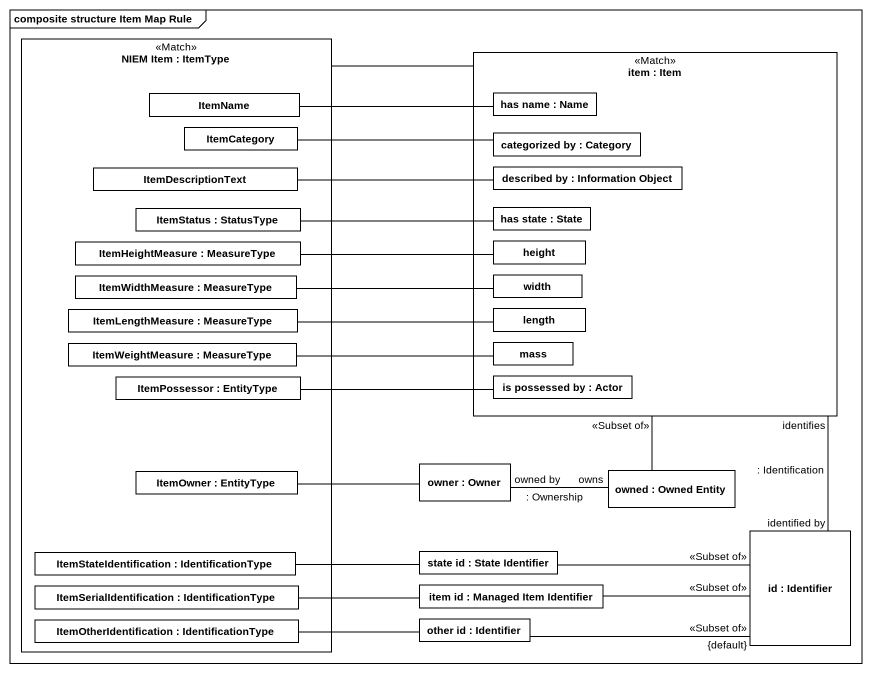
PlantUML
@startuml
mainframe composite structure Item Map Rule
rectangle "NIEM Item : ItemType" as NIEM_Item <<Match>> {
  rectangle ItemName
  rectangle ItemCategory
  rectangle ItemDescriptionText
  rectangle "ItemHeightMeasure : MeasureType" as ItemHeightMeasure
  rectangle "ItemStatus : StatusType" as ItemStatus
  rectangle "ItemWidthMeasure : MeasureType" as ItemWidthMeasure
  rectangle "ItemLengthMeasure : MeasureType" as ItemLengthMeasure
  rectangle "ItemWeightMeasure : MeasureType" as ItemWeightMeasure
  rectangle "ItemPossessor : EntityType" as ItemPossessor
  rectangle "ItemOwner : EntityType" as ItemOwner
  rectangle "ItemSerialIdentification : IdentificationType" as ItemSerialIdentification
  rectangle "ItemStateIdentification : IdentificationType" as ItemStateIdentification
  rectangle "ItemOtherIdentification : IdentificationType" as ItemOtherIdentification
}
rectangle "item : Item" as item <<Match>> {
  rectangle "has name : Name" as has_name
  rectangle "categorized by : Category" as categorized_by
  rectangle "described by : Information Object" as described_by
  rectangle height
  rectangle "has state : State" as has_state
  rectangle width
  rectangle length
  rectangle mass
  rectangle "is possessed by : Actor" as is_possessed_by
}
rectangle "owner : Owner" as owner
rectangle "owned : Owned Entity" as owned
rectangle "id : Identifier" as id
rectangle "item id : Managed Item Identifier" as item_id
rectangle "state id : State Identifier" as state_id
rectangle "other id : Identifier" as other_id
NIEM_Item -right- item
item "identifies" -- "identified by" id : : Identification
ItemName -right- has_name
ItemCategory -right- categorized_by
described_by -left- ItemDescriptionText
ItemHeightMeasure -right- height
ItemStatus -right- has_state
ItemWidthMeasure -right- width
ItemLengthMeasure -right- length
ItemWeightMeasure -right- mass
ItemPossessor -right- is_possessed_by
ItemOwner -right- owner
owned -up- "<<Subset of>>" item
owned "owns" -left- "owned by" owner : : Ownership
item_id -right- "<<Subset of>>" id
item_id -left- ItemSerialIdentification
state_id -right- "<<Subset of>>" id
state_id -left- ItemStateIdentification
other_id -right- "<<Subset of>>\n{default}" id
other_id -left- ItemOtherIdentification
@enduml
